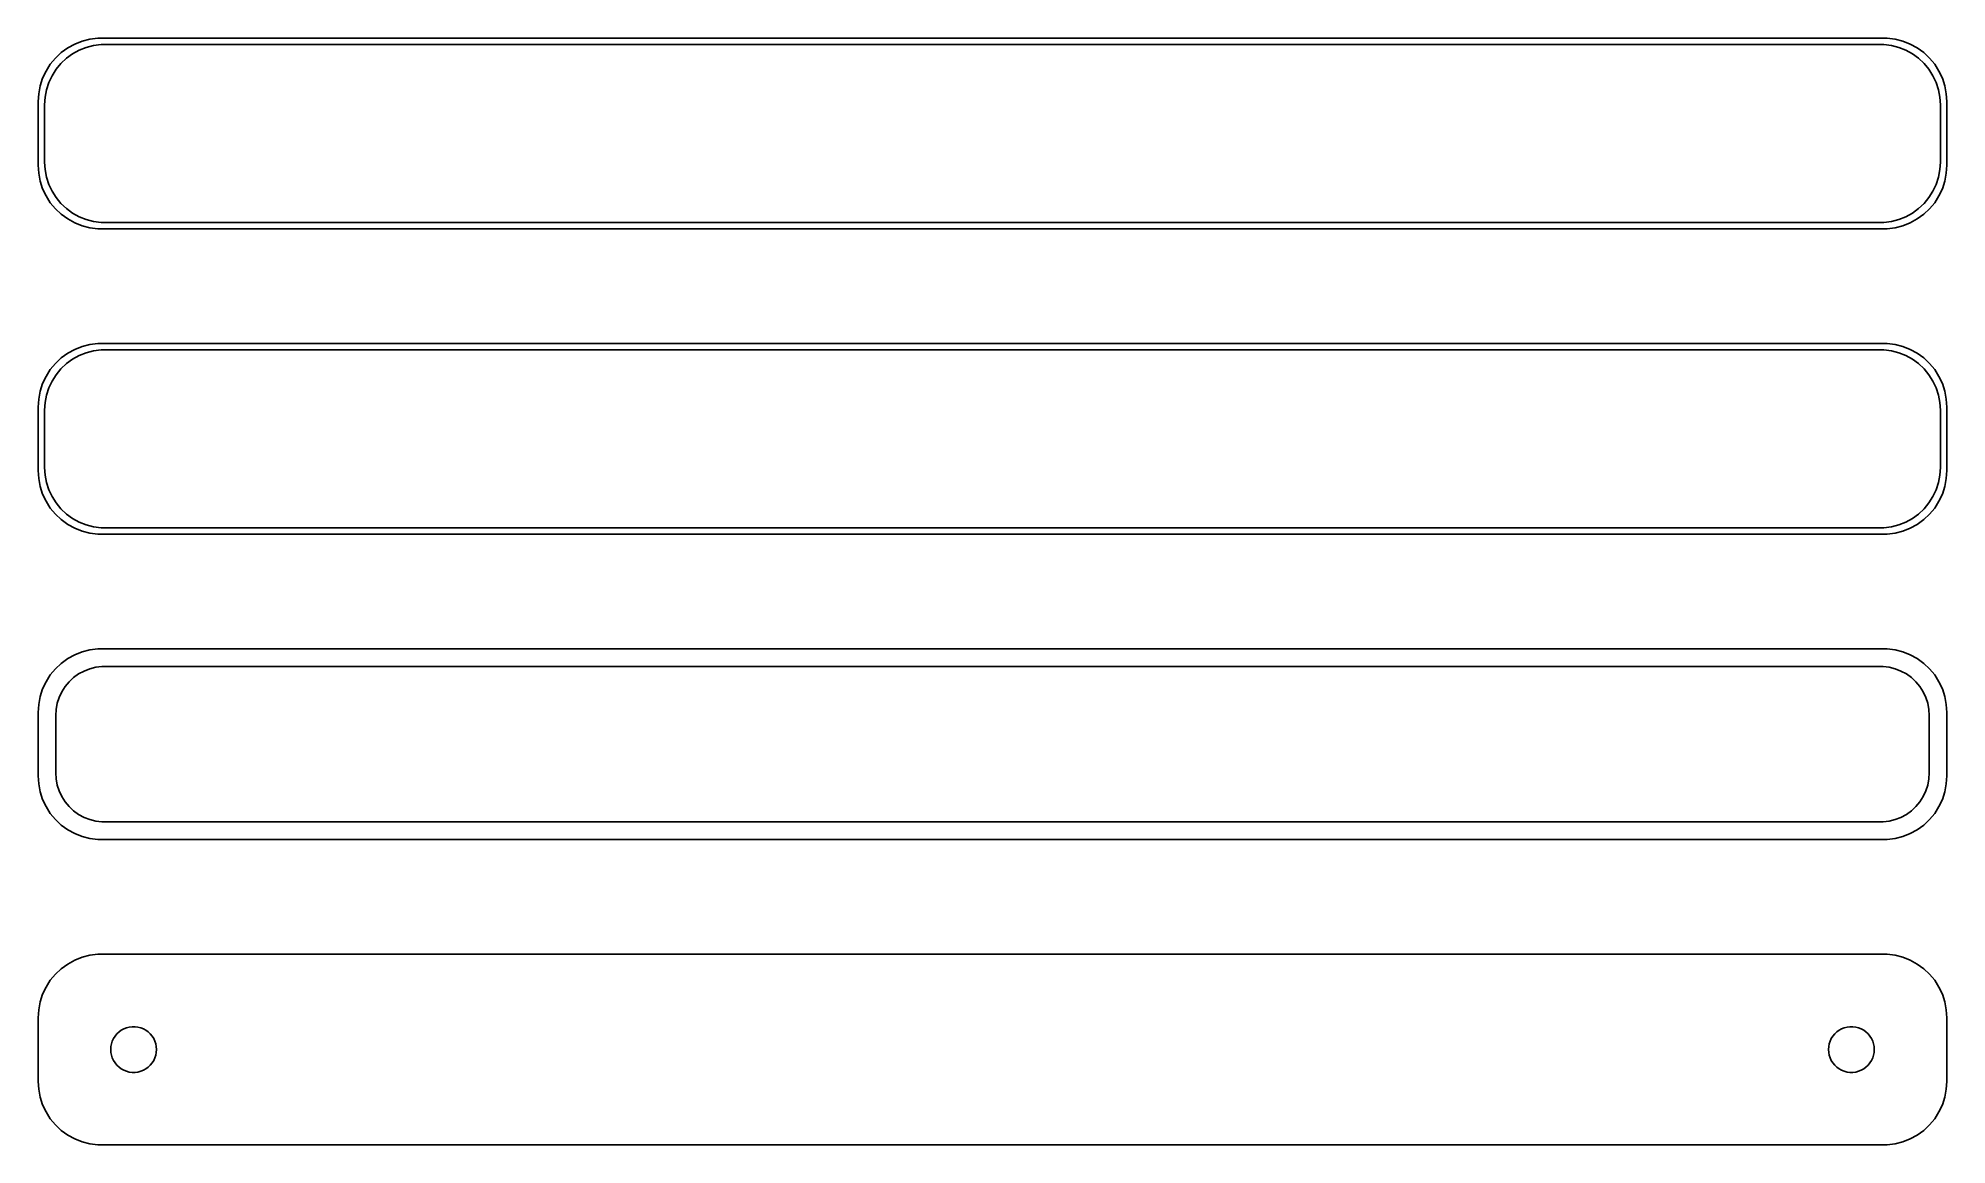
# Model space of a CAD drawing. Header units: metres. Extents: x -75 to 75, y 65 to 151.
import ezdxf

# ---------------------------------------------------------------- set-up
doc = ezdxf.new("R2010")
doc.units = ezdxf.units.M

msp = doc.modelspace()

# ---------------------------------------------------------------- linework, layer by layer
for p, q in [((-73.1871, 150.353), (-73.6448, 149.923)), ((-72.6791, 150.722), (-73.1871, 150.353)), ((-72.7778, 149.91), (-72.2952, 150.261)), ((-72.1289, 151.024), (-72.6791, 150.722)), ((-72.2952, 150.261), (-71.7724, 150.548)), ((-71.5451, 151.255), (-72.1289, 151.024)), ((-71.7724, 150.548), (-71.2178, 150.768)), ((-70.9369, 151.411), (-71.5451, 151.255)), ((-71.2178, 150.768), (-70.6401, 150.916)), ((-70.3139, 151.49), (-70.9369, 151.411)), ((-70.6401, 150.916), (-70.0482, 150.991)), ((70.3139, 151.49), (-70.3139, 151.49)), ((-70.0482, 150.991), (70.0482, 150.991)), ((70.0482, 150.991), (70.6401, 150.916)), ((70.9369, 151.411), (70.3139, 151.49)), ((70.6401, 150.916), (71.2178, 150.768)), ((71.5451, 151.255), (70.9369, 151.411)), ((71.2178, 150.768), (71.7724, 150.548)), ((72.1289, 151.024), (71.5451, 151.255)), ((71.7724, 150.548), (72.2952, 150.261)), ((72.6791, 150.722), (72.1289, 151.024)), ((72.2952, 150.261), (72.7778, 149.91)), ((73.1871, 150.353), (72.6791, 150.722)), ((73.6448, 149.923), (73.1871, 150.353)), ((-74.3815, 148.909), (-74.6489, 148.341)), ((-74.0451, 149.439), (-74.3815, 148.909)), ((-74.1664, 147.999), (-73.9125, 148.538)), ((-73.6448, 149.923), (-74.0451, 149.439)), ((-73.9125, 148.538), (-73.5928, 149.042)), ((-73.5928, 149.042), (-73.2126, 149.502)), ((-73.2126, 149.502), (-72.7778, 149.91)), ((72.7778, 149.91), (73.2126, 149.502)), ((73.2126, 149.502), (73.5928, 149.042)), ((73.5928, 149.042), (73.9125, 148.538)), ((74.0451, 149.439), (73.6448, 149.923)), ((73.9125, 148.538), (74.1664, 147.999)), ((74.3815, 148.909), (74.0451, 149.439)), ((74.6489, 148.341), (74.3815, 148.909)), ((-74.9606, 147.127), (-75, 146.5)), ((-74.8429, 147.743), (-74.9606, 147.127)), ((-74.6489, 148.341), (-74.8429, 147.743)), ((-74.4625, 146.845), (-74.3508, 147.431)), ((-74.3508, 147.431), (-74.1664, 147.999)), ((74.1664, 147.999), (74.3508, 147.431)), ((74.3508, 147.431), (74.4625, 146.845)), ((74.8429, 147.743), (74.6489, 148.341)), ((74.9606, 147.127), (74.8429, 147.743)), ((75, 146.5), (74.9606, 147.127)), ((-75, 146.5), (-75, 141.5)), ((-74.5, 146.25), (-74.4625, 146.845)), ((-74.5, 141.75), (-74.5, 146.25)), ((74.4625, 146.845), (74.5, 146.25)), ((74.5, 146.25), (74.5, 141.75)), ((75, 141.5), (75, 146.5)), ((-75, 141.5), (-74.9606, 140.873)), ((-74.4625, 141.155), (-74.5, 141.75)), ((-74.3508, 140.569), (-74.4625, 141.155)), ((74.4625, 141.155), (74.3508, 140.569)), ((74.5, 141.75), (74.4625, 141.155)), ((74.9606, 140.873), (75, 141.5)), ((-74.9606, 140.873), (-74.8429, 140.257)), ((-74.8429, 140.257), (-74.6489, 139.659)), ((-74.6489, 139.659), (-74.3815, 139.091)), ((-74.1664, 140.001), (-74.3508, 140.569)), ((-73.9125, 139.462), (-74.1664, 140.001)), ((74.1664, 140.001), (73.9125, 139.462)), ((74.3508, 140.569), (74.1664, 140.001)), ((74.3815, 139.091), (74.6489, 139.659)), ((74.6489, 139.659), (74.8429, 140.257)), ((74.8429, 140.257), (74.9606, 140.873)), ((-74.3815, 139.091), (-74.0451, 138.561)), ((-74.0451, 138.561), (-73.6448, 138.077)), ((-73.5928, 138.958), (-73.9125, 139.462)), ((-73.6448, 138.077), (-73.1871, 137.647)), ((-73.2126, 138.498), (-73.5928, 138.958)), ((-72.7778, 138.09), (-73.2126, 138.498)), ((-72.2952, 137.739), (-72.7778, 138.09)), ((72.7778, 138.09), (72.2952, 137.739)), ((73.2126, 138.498), (72.7778, 138.09)), ((73.1871, 137.647), (73.6448, 138.077)), ((73.5928, 138.958), (73.2126, 138.498)), ((73.9125, 139.462), (73.5928, 138.958)), ((73.6448, 138.077), (74.0451, 138.561)), ((74.0451, 138.561), (74.3815, 139.091)), ((-73.1871, 137.647), (-72.6791, 137.278)), ((-72.6791, 137.278), (-72.1289, 136.976)), ((-71.7724, 137.452), (-72.2952, 137.739)), ((-72.1289, 136.976), (-71.5451, 136.745)), ((-71.2178, 137.232), (-71.7724, 137.452)), ((-71.5451, 136.745), (-70.9369, 136.589)), ((-70.6401, 137.084), (-71.2178, 137.232)), ((-70.9369, 136.589), (-70.3139, 136.51)), ((-70.0482, 137.009), (-70.6401, 137.084)), ((-70.3139, 136.51), (70.3139, 136.51)), ((70.0482, 137.009), (-70.0482, 137.009)), ((70.6401, 137.084), (70.0482, 137.009)), ((70.3139, 136.51), (70.9369, 136.589)), ((71.2178, 137.232), (70.6401, 137.084)), ((70.9369, 136.589), (71.5451, 136.745)), ((71.7724, 137.452), (71.2178, 137.232)), ((71.5451, 136.745), (72.1289, 136.976)), ((72.2952, 137.739), (71.7724, 137.452)), ((72.1289, 136.976), (72.6791, 137.278)), ((72.6791, 137.278), (73.1871, 137.647)), ((-73.1871, 126.353), (-73.6448, 125.923)), ((-72.6791, 126.722), (-73.1871, 126.353)), ((-72.7778, 125.91), (-72.2952, 126.261)), ((-72.1289, 127.024), (-72.6791, 126.722)), ((-72.2952, 126.261), (-71.7724, 126.548)), ((-71.5451, 127.255), (-72.1289, 127.024)), ((-71.7724, 126.548), (-71.2178, 126.768)), ((-70.9369, 127.411), (-71.5451, 127.255)), ((-71.2178, 126.768), (-70.6401, 126.916)), ((-70.3139, 127.49), (-70.9369, 127.411)), ((-70.6401, 126.916), (-70.0482, 126.991)), ((70.3139, 127.49), (-70.3139, 127.49)), ((-70.0482, 126.991), (70.0482, 126.991)), ((70.0482, 126.991), (70.6401, 126.916)), ((70.9369, 127.411), (70.3139, 127.49)), ((70.6401, 126.916), (71.2178, 126.768)), ((71.5451, 127.255), (70.9369, 127.411)), ((71.2178, 126.768), (71.7724, 126.548)), ((72.1289, 127.024), (71.5451, 127.255)), ((71.7724, 126.548), (72.2952, 126.261)), ((72.6791, 126.722), (72.1289, 127.024)), ((72.2952, 126.261), (72.7778, 125.91)), ((73.1871, 126.353), (72.6791, 126.722)), ((73.6448, 125.923), (73.1871, 126.353)), ((-74.3815, 124.909), (-74.6489, 124.341)), ((-74.0451, 125.439), (-74.3815, 124.909)), ((-74.1664, 123.999), (-73.9125, 124.538)), ((-73.6448, 125.923), (-74.0451, 125.439)), ((-73.9125, 124.538), (-73.5928, 125.042)), ((-73.5928, 125.042), (-73.2126, 125.502)), ((-73.2126, 125.502), (-72.7778, 125.91)), ((72.7778, 125.91), (73.2126, 125.502)), ((73.2126, 125.502), (73.5928, 125.042)), ((73.5928, 125.042), (73.9125, 124.538)), ((74.0451, 125.439), (73.6448, 125.923)), ((73.9125, 124.538), (74.1664, 123.999)), ((74.3815, 124.909), (74.0451, 125.439)), ((74.6489, 124.341), (74.3815, 124.909)), ((-74.9606, 123.127), (-75, 122.5)), ((-74.8429, 123.743), (-74.9606, 123.127)), ((-74.6489, 124.341), (-74.8429, 123.743)), ((-74.4625, 122.845), (-74.3508, 123.431)), ((-74.3508, 123.431), (-74.1664, 123.999)), ((74.1664, 123.999), (74.3508, 123.431)), ((74.3508, 123.431), (74.4625, 122.845)), ((74.8429, 123.743), (74.6489, 124.341)), ((74.9606, 123.127), (74.8429, 123.743)), ((75, 122.5), (74.9606, 123.127)), ((-75, 122.5), (-75, 117.5)), ((-74.5, 122.25), (-74.4625, 122.845)), ((-74.5, 117.75), (-74.5, 122.25)), ((74.4625, 122.845), (74.5, 122.25)), ((74.5, 122.25), (74.5, 117.75)), ((75, 117.5), (75, 122.5)), ((-75, 117.5), (-74.9606, 116.873)), ((-74.4625, 117.155), (-74.5, 117.75)), ((-74.3508, 116.569), (-74.4625, 117.155)), ((74.4625, 117.155), (74.3508, 116.569)), ((74.5, 117.75), (74.4625, 117.155)), ((74.9606, 116.873), (75, 117.5)), ((-74.9606, 116.873), (-74.8429, 116.257)), ((-74.8429, 116.257), (-74.6489, 115.659)), ((-74.6489, 115.659), (-74.3815, 115.091)), ((-74.1664, 116.001), (-74.3508, 116.569)), ((-73.9125, 115.462), (-74.1664, 116.001)), ((74.1664, 116.001), (73.9125, 115.462)), ((74.3508, 116.569), (74.1664, 116.001)), ((74.3815, 115.091), (74.6489, 115.659)), ((74.6489, 115.659), (74.8429, 116.257)), ((74.8429, 116.257), (74.9606, 116.873)), ((-74.3815, 115.091), (-74.0451, 114.561)), ((-74.0451, 114.561), (-73.6448, 114.077)), ((-73.5928, 114.958), (-73.9125, 115.462)), ((-73.6448, 114.077), (-73.1871, 113.647)), ((-73.2126, 114.498), (-73.5928, 114.958)), ((-72.7778, 114.09), (-73.2126, 114.498)), ((-72.2952, 113.739), (-72.7778, 114.09)), ((72.7778, 114.09), (72.2952, 113.739)), ((73.2126, 114.498), (72.7778, 114.09)), ((73.1871, 113.647), (73.6448, 114.077)), ((73.5928, 114.958), (73.2126, 114.498)), ((73.9125, 115.462), (73.5928, 114.958)), ((73.6448, 114.077), (74.0451, 114.561)), ((74.0451, 114.561), (74.3815, 115.091)), ((-73.1871, 113.647), (-72.6791, 113.278)), ((-72.6791, 113.278), (-72.1289, 112.976)), ((-71.7724, 113.452), (-72.2952, 113.739)), ((-72.1289, 112.976), (-71.5451, 112.745)), ((-71.2178, 113.232), (-71.7724, 113.452)), ((-71.5451, 112.745), (-70.9369, 112.589)), ((-70.6401, 113.084), (-71.2178, 113.232)), ((-70.9369, 112.589), (-70.3139, 112.51)), ((-70.0482, 113.009), (-70.6401, 113.084)), ((-70.3139, 112.51), (70.3139, 112.51)), ((70.0482, 113.009), (-70.0482, 113.009)), ((70.6401, 113.084), (70.0482, 113.009)), ((70.3139, 112.51), (70.9369, 112.589)), ((71.2178, 113.232), (70.6401, 113.084)), ((70.9369, 112.589), (71.5451, 112.745)), ((71.7724, 113.452), (71.2178, 113.232)), ((71.5451, 112.745), (72.1289, 112.976)), ((72.2952, 113.739), (71.7724, 113.452)), ((72.1289, 112.976), (72.6791, 113.278)), ((72.6791, 113.278), (73.1871, 113.647)), ((-73.1871, 102.353), (-73.6448, 101.923)), ((-72.6791, 102.722), (-73.1871, 102.353)), ((-72.1289, 103.024), (-72.6791, 102.722)), ((-71.5451, 103.255), (-72.1289, 103.024)), ((-70.9369, 103.411), (-71.5451, 103.255)), ((-70.9457, 101.93), (-70.4751, 102.051)), ((-70.3139, 103.49), (-70.9369, 103.411)), ((-70.4751, 102.051), (-69.993, 102.112)), ((70.3139, 103.49), (-70.3139, 103.49)), ((-69.993, 102.112), (69.993, 102.112)), ((69.993, 102.112), (70.4751, 102.051)), ((70.9369, 103.411), (70.3139, 103.49)), ((70.4751, 102.051), (70.9457, 101.93)), ((71.5451, 103.255), (70.9369, 103.411)), ((72.1289, 103.024), (71.5451, 103.255)), ((72.6791, 102.722), (72.1289, 103.024)), ((73.1871, 102.353), (72.6791, 102.722)), ((73.6448, 101.923), (73.1871, 102.353)), ((-74.3815, 100.909), (-74.6489, 100.341)), ((-74.0451, 101.439), (-74.3815, 100.909)), ((-73.6448, 101.923), (-74.0451, 101.439)), ((-73.1408, 100.114), (-72.8805, 100.524)), ((-72.8805, 100.524), (-72.5707, 100.899)), ((-72.5707, 100.899), (-72.2165, 101.231)), ((-72.2165, 101.231), (-71.8234, 101.517)), ((-71.8234, 101.517), (-71.3975, 101.751)), ((-71.3975, 101.751), (-70.9457, 101.93)), ((70.9457, 101.93), (71.3975, 101.751)), ((71.3975, 101.751), (71.8234, 101.517)), ((71.8234, 101.517), (72.2165, 101.231)), ((72.2165, 101.231), (72.5707, 100.899)), ((72.5707, 100.899), (72.8805, 100.524)), ((72.8805, 100.524), (73.1408, 100.114)), ((74.0451, 101.439), (73.6448, 101.923)), ((74.3815, 100.909), (74.0451, 101.439)), ((74.6489, 100.341), (74.3815, 100.909)), ((-74.9606, 99.1267), (-75, 98.5)), ((-74.8429, 99.7434), (-74.9606, 99.1267)), ((-74.6489, 100.341), (-74.8429, 99.7434)), ((-73.589, 98.735), (-73.4979, 99.2123)), ((-73.4979, 99.2123), (-73.3477, 99.6744)), ((-73.3477, 99.6744), (-73.1408, 100.114)), ((73.1408, 100.114), (73.3477, 99.6744)), ((73.3477, 99.6744), (73.4979, 99.2123)), ((73.4979, 99.2123), (73.589, 98.735)), ((74.8429, 99.7434), (74.6489, 100.341)), ((74.9606, 99.1267), (74.8429, 99.7434)), ((75, 98.5), (74.9606, 99.1267)), ((-75, 98.5), (-75, 93.5)), ((-73.6195, 98.25), (-73.589, 98.735)), ((-73.6195, 93.75), (-73.6195, 98.25)), ((73.589, 98.735), (73.6195, 98.25)), ((73.6195, 98.25), (73.6195, 93.75)), ((75, 93.5), (75, 98.5)), ((-75, 93.5), (-74.9606, 92.8733)), ((-73.589, 93.265), (-73.6195, 93.75)), ((-73.4979, 92.7877), (-73.589, 93.265)), ((73.589, 93.265), (73.4979, 92.7877)), ((73.6195, 93.75), (73.589, 93.265)), ((74.9606, 92.8733), (75, 93.5)), ((-74.9606, 92.8733), (-74.8429, 92.2566)), ((-74.8429, 92.2566), (-74.6489, 91.6594)), ((-74.6489, 91.6594), (-74.3815, 91.0912)), ((-73.3477, 92.3256), (-73.4979, 92.7877)), ((-73.1408, 91.8859), (-73.3477, 92.3256)), ((-72.8805, 91.4756), (-73.1408, 91.8859)), ((73.1408, 91.8859), (72.8805, 91.4756)), ((73.3477, 92.3256), (73.1408, 91.8859)), ((73.4979, 92.7877), (73.3477, 92.3256)), ((74.3815, 91.0912), (74.6489, 91.6594)), ((74.6489, 91.6594), (74.8429, 92.2566)), ((74.8429, 92.2566), (74.9606, 92.8733)), ((-74.3815, 91.0912), (-74.0451, 90.5611)), ((-74.0451, 90.5611), (-73.6448, 90.0773)), ((-73.6448, 90.0773), (-73.1871, 89.6474)), ((-72.5707, 91.1012), (-72.8805, 91.4756)), ((-72.2165, 90.7685), (-72.5707, 91.1012)), ((-71.8234, 90.4829), (-72.2165, 90.7685)), ((-71.3975, 90.2488), (-71.8234, 90.4829)), ((-70.9457, 90.0699), (-71.3975, 90.2488)), ((-70.4751, 89.9491), (-70.9457, 90.0699)), ((70.9457, 90.0699), (70.4751, 89.9491)), ((71.3975, 90.2488), (70.9457, 90.0699)), ((71.8234, 90.4829), (71.3975, 90.2488)), ((72.2165, 90.7685), (71.8234, 90.4829)), ((72.5707, 91.1012), (72.2165, 90.7685)), ((72.8805, 91.4756), (72.5707, 91.1012)), ((73.1871, 89.6474), (73.6448, 90.0773)), ((73.6448, 90.0773), (74.0451, 90.5611)), ((74.0451, 90.5611), (74.3815, 91.0912)), ((-73.1871, 89.6474), (-72.6791, 89.2784)), ((-72.6791, 89.2784), (-72.1289, 88.9759)), ((-72.1289, 88.9759), (-71.5451, 88.7447)), ((-71.5451, 88.7447), (-70.9369, 88.5886)), ((-70.9369, 88.5886), (-70.3139, 88.5099)), ((-69.993, 89.8882), (-70.4751, 89.9491)), ((-70.3139, 88.5099), (70.3139, 88.5099)), ((69.993, 89.8882), (-69.993, 89.8882)), ((70.4751, 89.9491), (69.993, 89.8882)), ((70.3139, 88.5099), (70.9369, 88.5886)), ((70.9369, 88.5886), (71.5451, 88.7447)), ((71.5451, 88.7447), (72.1289, 88.9759)), ((72.1289, 88.9759), (72.6791, 89.2784)), ((72.6791, 89.2784), (73.1871, 89.6474)), ((-73.1871, 78.3526), (-73.6448, 77.9227)), ((-72.6791, 78.7216), (-73.1871, 78.3526)), ((-72.1289, 79.0241), (-72.6791, 78.7216)), ((-71.5451, 79.2553), (-72.1289, 79.0241)), ((-70.9369, 79.4114), (-71.5451, 79.2553)), ((-70.3139, 79.4901), (-70.9369, 79.4114)), ((70.3139, 79.4901), (-70.3139, 79.4901)), ((70.9369, 79.4114), (70.3139, 79.4901)), ((71.5451, 79.2553), (70.9369, 79.4114)), ((72.1289, 79.0241), (71.5451, 79.2553)), ((72.6791, 78.7216), (72.1289, 79.0241)), ((73.1871, 78.3526), (72.6791, 78.7216)), ((73.6448, 77.9227), (73.1871, 78.3526)), ((-74.3815, 76.9088), (-74.6489, 76.3406)), ((-74.0451, 77.4389), (-74.3815, 76.9088)), ((-73.6448, 77.9227), (-74.0451, 77.4389)), ((74.0451, 77.4389), (73.6448, 77.9227)), ((74.3815, 76.9088), (74.0451, 77.4389)), ((74.6489, 76.3406), (74.3815, 76.9088)), ((-74.9606, 75.1267), (-75, 74.5)), ((-74.8429, 75.7434), (-74.9606, 75.1267)), ((-74.6489, 76.3406), (-74.8429, 75.7434)), ((74.8429, 75.7434), (74.6489, 76.3406)), ((74.9606, 75.1267), (74.8429, 75.7434)), ((75, 74.5), (74.9606, 75.1267)), ((-75, 74.5), (-75, 69.5)), ((-68.6474, 73.3869), (-68.4645, 73.5198)), ((-68.4645, 73.5198), (-68.2664, 73.6287)), ((-68.2664, 73.6287), (-68.0562, 73.7119)), ((-68.0562, 73.7119), (-67.8373, 73.7681)), ((-67.8373, 73.7681), (-67.613, 73.7964)), ((-67.613, 73.7964), (-67.387, 73.7964)), ((-67.387, 73.7964), (-67.1627, 73.7681)), ((-67.1627, 73.7681), (-66.9438, 73.7119)), ((-66.9438, 73.7119), (-66.7336, 73.6287)), ((-66.7336, 73.6287), (-66.5355, 73.5198)), ((-66.5355, 73.5198), (-66.3526, 73.3869)), ((66.3526, 73.3869), (66.5355, 73.5198)), ((66.5355, 73.5198), (66.7336, 73.6287)), ((66.7336, 73.6287), (66.9438, 73.7119)), ((66.9438, 73.7119), (67.1627, 73.7681)), ((67.1627, 73.7681), (67.387, 73.7964)), ((67.387, 73.7964), (67.613, 73.7964)), ((67.613, 73.7964), (67.8373, 73.7681)), ((67.8373, 73.7681), (68.0562, 73.7119)), ((68.0562, 73.7119), (68.2664, 73.6287)), ((68.2664, 73.6287), (68.4645, 73.5198)), ((68.4645, 73.5198), (68.6474, 73.3869)), ((75, 69.5), (75, 74.5)), ((-69.3, 72), (-69.2858, 72.2256)), ((-69.2858, 71.7744), (-69.3, 72)), ((-69.2858, 72.2256), (-69.2434, 72.4476)), ((-69.2434, 72.4476), (-69.1736, 72.6626)), ((-69.1736, 72.6626), (-69.0773, 72.8671)), ((-69.0773, 72.8671), (-68.9562, 73.058)), ((-68.9562, 73.058), (-68.8121, 73.2322)), ((-68.8121, 73.2322), (-68.6474, 73.3869)), ((-66.3526, 73.3869), (-66.1879, 73.2322)), ((-66.1879, 73.2322), (-66.0438, 73.058)), ((-66.0438, 73.058), (-65.9226, 72.8671)), ((-65.9226, 72.8671), (-65.8264, 72.6626)), ((-65.8264, 72.6626), (-65.7565, 72.4476)), ((-65.7565, 72.4476), (-65.7142, 72.2256)), ((-65.7142, 72.2256), (-65.7, 72)), ((-65.7, 72), (-65.7142, 71.7744)), ((65.7, 72), (65.7142, 72.2256)), ((65.7142, 71.7744), (65.7, 72)), ((65.7142, 72.2256), (65.7565, 72.4476)), ((65.7565, 72.4476), (65.8264, 72.6626)), ((65.8264, 72.6626), (65.9226, 72.8671)), ((65.9226, 72.8671), (66.0438, 73.058)), ((66.0438, 73.058), (66.1879, 73.2322)), ((66.1879, 73.2322), (66.3526, 73.3869)), ((68.6474, 73.3869), (68.8121, 73.2322)), ((68.8121, 73.2322), (68.9562, 73.058)), ((68.9562, 73.058), (69.0773, 72.8671)), ((69.0773, 72.8671), (69.1736, 72.6626)), ((69.1736, 72.6626), (69.2434, 72.4476)), ((69.2434, 72.4476), (69.2858, 72.2256)), ((69.2858, 72.2256), (69.3, 72)), ((69.3, 72), (69.2858, 71.7744)), ((-69.2434, 71.5524), (-69.2858, 71.7744)), ((-69.1736, 71.3374), (-69.2434, 71.5524)), ((-69.0773, 71.1329), (-69.1736, 71.3374)), ((-68.9562, 70.942), (-69.0773, 71.1329)), ((-68.8121, 70.7678), (-68.9562, 70.942)), ((-68.6474, 70.6131), (-68.8121, 70.7678)), ((-68.4645, 70.4802), (-68.6474, 70.6131)), ((-66.3526, 70.6131), (-66.5355, 70.4802)), ((-66.1879, 70.7678), (-66.3526, 70.6131)), ((-66.0438, 70.942), (-66.1879, 70.7678)), ((-65.9226, 71.1329), (-66.0438, 70.942)), ((-65.8264, 71.3374), (-65.9226, 71.1329)), ((-65.7565, 71.5524), (-65.8264, 71.3374)), ((-65.7142, 71.7744), (-65.7565, 71.5524)), ((65.7565, 71.5524), (65.7142, 71.7744)), ((65.8264, 71.3374), (65.7565, 71.5524)), ((65.9226, 71.1329), (65.8264, 71.3374)), ((66.0438, 70.942), (65.9226, 71.1329)), ((66.1879, 70.7678), (66.0438, 70.942)), ((66.3526, 70.6131), (66.1879, 70.7678)), ((66.5355, 70.4802), (66.3526, 70.6131)), ((68.6474, 70.6131), (68.4645, 70.4802)), ((68.8121, 70.7678), (68.6474, 70.6131)), ((68.9562, 70.942), (68.8121, 70.7678)), ((69.0773, 71.1329), (68.9562, 70.942)), ((69.1736, 71.3374), (69.0773, 71.1329)), ((69.2434, 71.5524), (69.1736, 71.3374)), ((69.2858, 71.7744), (69.2434, 71.5524)), ((-75, 69.5), (-74.9606, 68.8733)), ((-68.2664, 70.3713), (-68.4645, 70.4802)), ((-68.0562, 70.2881), (-68.2664, 70.3713)), ((-67.8373, 70.2319), (-68.0562, 70.2881)), ((-67.613, 70.2036), (-67.8373, 70.2319)), ((-67.387, 70.2036), (-67.613, 70.2036)), ((-67.1627, 70.2319), (-67.387, 70.2036)), ((-66.9438, 70.2881), (-67.1627, 70.2319)), ((-66.7336, 70.3713), (-66.9438, 70.2881)), ((-66.5355, 70.4802), (-66.7336, 70.3713)), ((66.7336, 70.3713), (66.5355, 70.4802)), ((66.9438, 70.2881), (66.7336, 70.3713)), ((67.1627, 70.2319), (66.9438, 70.2881)), ((67.387, 70.2036), (67.1627, 70.2319)), ((67.613, 70.2036), (67.387, 70.2036)), ((67.8373, 70.2319), (67.613, 70.2036)), ((68.0562, 70.2881), (67.8373, 70.2319)), ((68.2664, 70.3713), (68.0562, 70.2881)), ((68.4645, 70.4802), (68.2664, 70.3713)), ((74.9606, 68.8733), (75, 69.5)), ((-74.9606, 68.8733), (-74.8429, 68.2566)), ((-74.8429, 68.2566), (-74.6489, 67.6594)), ((-74.6489, 67.6594), (-74.3815, 67.0912)), ((74.3815, 67.0912), (74.6489, 67.6594)), ((74.6489, 67.6594), (74.8429, 68.2566)), ((74.8429, 68.2566), (74.9606, 68.8733)), ((-74.3815, 67.0912), (-74.0451, 66.5611)), ((-74.0451, 66.5611), (-73.6448, 66.0773)), ((-73.6448, 66.0773), (-73.1871, 65.6474)), ((73.1871, 65.6474), (73.6448, 66.0773)), ((73.6448, 66.0773), (74.0451, 66.5611)), ((74.0451, 66.5611), (74.3815, 67.0912)), ((-73.1871, 65.6474), (-72.6791, 65.2784)), ((-72.6791, 65.2784), (-72.1289, 64.9759)), ((-72.1289, 64.9759), (-71.5451, 64.7447)), ((-71.5451, 64.7447), (-70.9369, 64.5886)), ((-70.9369, 64.5886), (-70.3139, 64.5099)), ((-70.3139, 64.5099), (70.3139, 64.5099)), ((70.3139, 64.5099), (70.9369, 64.5886)), ((70.9369, 64.5886), (71.5451, 64.7447)), ((71.5451, 64.7447), (72.1289, 64.9759)), ((72.1289, 64.9759), (72.6791, 65.2784)), ((72.6791, 65.2784), (73.1871, 65.6474))]:
    msp.add_line(p, q)

doc.saveas('drawing.dxf')
